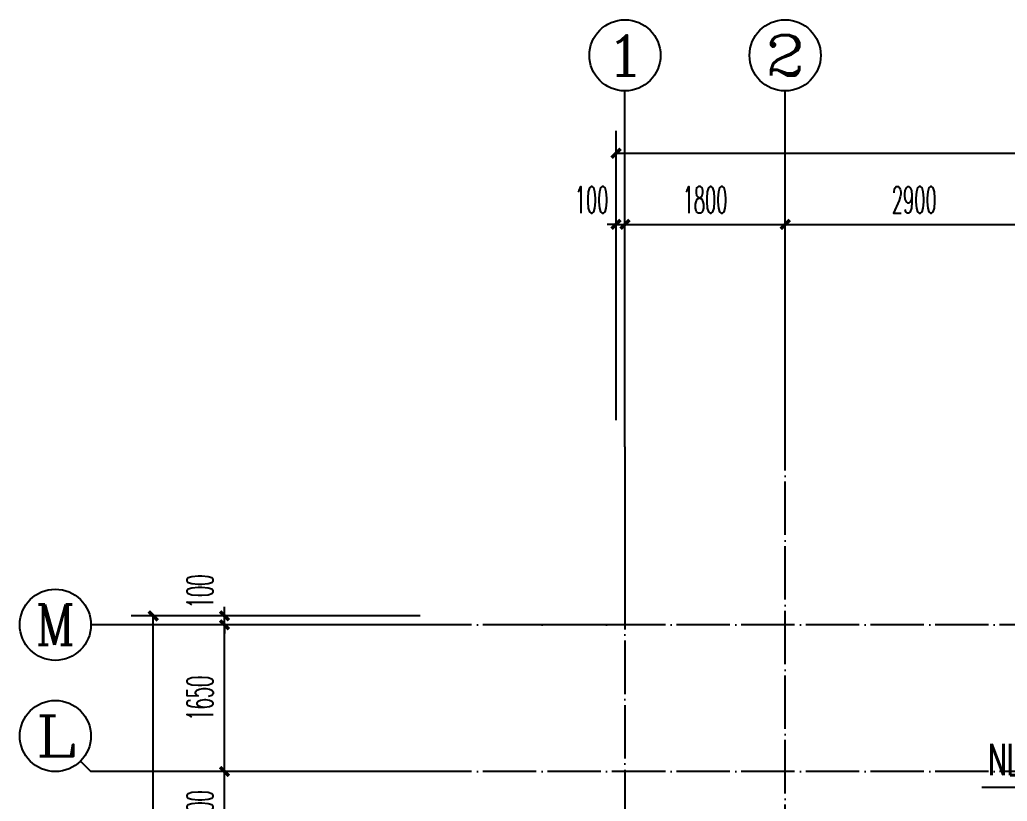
# Model space of a CAD drawing. Extents: x 27938 to 1507990, y 110129 to 923079.
# Drawn here: x 821117 to 832212, y 374390 to 383174 of the extents above; entities that cross this region are included whole.
import ezdxf
from ezdxf.enums import TextEntityAlignment as Align

# ---------------------------------------------------------------- set-up
doc = ezdxf.new("R2010")
doc.units = 0
doc.header["$LTSCALE"] = 1000
doc.header["$MEASUREMENT"] = 0
doc.linetypes.add('DOTE', pattern=[2.42, 2, -0.2, 0.02, -0.2])
for name, color, linetype in [('AXIS', 3, 'Continuous'), ('AXIS_TEXT', 7, 'Continuous'), ('DIM_凝结', 150, 'Continuous'), ('DOTE', 1, 'Continuous')]:
    doc.layers.add(name, color=color, linetype=linetype)
doc.styles.add('_TCH_AXIS', font='COMPLEX', dxfattribs={"bigfont": 'GBCBIG'})
doc.styles.add('_TCH_DIM_T3', font='SIMPLEX.shx', dxfattribs={"width": 0.494118, "bigfont": 'GBCBIG.shx'})
doc.styles.add('_TWT_SERIAL', font='SIMPLEX', dxfattribs={"width": 0.8, "height": 3.5, "bigfont": 'HZTXT'})
doc.styles.add('COMPLEX', font='COMPLEX')
doc.dimstyles.new('_TCH_ARCH&&100', dxfattribs={"dimtxt": 297.5, "dimasz": 100, "dimexe": 250, "dimexo": 300, "dimgap": 126.25, "dimtad": 1, "dimdec": 0, "dimzin": 0, "dimdsep": 46, "dimtxsty": '_TCH_DIM_T3', "dimblk": 'ARCHTICK', "dimcen": 0.09, "dimclrt": 4, "dimazin": 2, "dimtfac": 1, "dimtdec": 0, "dimtix": 1, "dimtmove": 2, "dimatfit": 3, "dimfxl": 100, "dimtolj": 1, "dimtzin": 0, "dimarcsym": 0})

# ---------------------------------------------------------------- blocks, each defined once
blk = doc.blocks.new('GDGDGDSDA')
at = {"layer": 'DOTE', "color": 0, "linetype": 'DOTE', "ltscale": 0.3}
for p, q in [((419335, 376108), (419335, 359558)), ((421135, 367858), (421135, 376108)), ((471335, 374108), (417335, 374108)), ((471335, 372458), (417335, 372458))]:
    blk.add_line(p, q, dxfattribs=at)
blk = doc.blocks.new('_ArchTick')
at = {"color": 0, "linetype": 'ByBlock', "const_width": 0.4}
blk.add_lwpolyline([(-0.5, -0.5), (0.5, 0.5)], dxfattribs=at)
blk = doc.blocks.new('*D1064')
at = {"layer": 'AXIS', "color": 0, "lineweight": -2}
for p, q in [((825617, 374724), (823167, 374724)), ((823417, 373924), (823417, 374724)), ((825617, 373924), (823167, 373924))]:
    blk.add_line(p, q, dxfattribs=at)
at = {"layer": 'Defpoints', "color": 0}
for p in [(823417, 374724), (825917, 374724), (825917, 373924)]:
    blk.add_point(p, dxfattribs=at)
at = {"layer": 'AXIS', "color": 0, "lineweight": -2, "xscale": 100, "yscale": 100, "zscale": 100}
for p, rotation in [((823417, 374724), 90), ((823417, 373924), 270)]:
    blk.add_blockref('_ArchTick', p, dxfattribs=dict(at, rotation=rotation))
at = {"layer": 'AXIS', "color": 4, "insert": (823142, 374324), "char_height": 297.5, "attachment_point": 5, "rotation": 90, "style": '_TCH_DIM_T3'}
blk.add_mtext('\\A1;800', dxfattribs=at)
blk = doc.blocks.new('*D1065')
at = {"layer": 'AXIS', "color": 0, "lineweight": -2}
for p, q in [((825617, 376374), (823167, 376374)), ((823417, 374724), (823417, 376374)), ((825617, 374724), (823167, 374724))]:
    blk.add_line(p, q, dxfattribs=at)
at = {"layer": 'Defpoints', "color": 0}
for p in [(823417, 376374), (825917, 376374), (825917, 374724)]:
    blk.add_point(p, dxfattribs=at)
at = {"layer": 'AXIS', "color": 0, "lineweight": -2, "xscale": 100, "yscale": 100, "zscale": 100}
for p, rotation in [((823417, 376374), 90), ((823417, 374724), 270)]:
    blk.add_blockref('_ArchTick', p, dxfattribs=dict(at, rotation=rotation))
at = {"layer": 'AXIS', "color": 4, "insert": (823142, 375549), "char_height": 297.5, "attachment_point": 5, "rotation": 90, "style": '_TCH_DIM_T3'}
blk.add_mtext('\\A1;1650', dxfattribs=at)
blk = doc.blocks.new('*D1066')
at = {"layer": 'AXIS', "color": 0, "lineweight": -2}
for p, q in [((823417, 376474), (823417, 376574)), ((825617, 376474), (823167, 376474)), ((825617, 376374), (823167, 376374)), ((823417, 376374), (823417, 376474)), ((823417, 376374), (823417, 376274))]:
    blk.add_line(p, q, dxfattribs=at)
at = {"layer": 'Defpoints', "color": 0}
for p in [(823417, 376474), (825917, 376474), (825917, 376374)]:
    blk.add_point(p, dxfattribs=at)
at = {"layer": 'AXIS', "color": 0, "lineweight": -2, "xscale": 100, "yscale": 100, "zscale": 100}
for p, rotation in [((823417, 376474), 270), ((823417, 376374), 90)]:
    blk.add_blockref('_ArchTick', p, dxfattribs=dict(at, rotation=rotation))
at = {"layer": 'AXIS', "color": 4, "insert": (823142, 376749), "char_height": 297.5, "attachment_point": 5, "rotation": 90, "style": '_TCH_DIM_T3'}
blk.add_mtext('\\A1;100', dxfattribs=at)
blk = doc.blocks.new('*D1067')
at = {"layer": 'AXIS', "color": 0, "lineweight": -2}
for p, q in [((825617, 376474), (822367, 376474)), ((822617, 363574), (822617, 376474)), ((825617, 363574), (822367, 363574))]:
    blk.add_line(p, q, dxfattribs=at)
at = {"layer": 'Defpoints', "color": 0}
for p in [(822617, 376474), (825917, 376474), (825917, 363574)]:
    blk.add_point(p, dxfattribs=at)
at = {"layer": 'AXIS', "color": 0, "lineweight": -2, "xscale": 100, "yscale": 100, "zscale": 100}
for p, rotation in [((822617, 376474), 90), ((822617, 363574), 270)]:
    blk.add_blockref('_ArchTick', p, dxfattribs=dict(at, rotation=rotation))
at = {"layer": 'AXIS', "color": 4, "insert": (822342, 370024), "char_height": 297.5, "attachment_point": 5, "rotation": 90, "style": '_TCH_DIM_T3'}
blk.add_mtext('\\A1;12900', dxfattribs=at)
blk = doc.blocks.new('*D1084')
at = {"layer": 'AXIS', "color": 0, "lineweight": -2}
for p, q in [((827817, 378674), (827817, 381124)), ((827917, 378674), (827917, 381124)), ((827817, 380874), (827717, 380874)), ((827817, 380874), (827917, 380874)), ((827917, 380874), (828017, 380874))]:
    blk.add_line(p, q, dxfattribs=at)
at = {"layer": 'Defpoints', "color": 0}
for p in [(827917, 380874), (827817, 378374), (827917, 378374)]:
    blk.add_point(p, dxfattribs=at)
at = {"layer": 'AXIS', "color": 0, "lineweight": -2, "xscale": 100, "yscale": 100, "zscale": 100}
blk.add_blockref('_ArchTick', (827817, 380874), dxfattribs=at)
at = {"layer": 'AXIS', "color": 0, "lineweight": -2, "xscale": 100, "yscale": 100, "zscale": 100, "rotation": 180}
blk.add_blockref('_ArchTick', (827917, 380874), dxfattribs=at)
at = {"layer": 'AXIS', "color": 4, "insert": (827542, 381149), "char_height": 297.5, "attachment_point": 5, "style": '_TCH_DIM_T3'}
blk.add_mtext('\\A1;100', dxfattribs=at)
blk = doc.blocks.new('*D1085')
at = {"layer": 'AXIS', "color": 0, "lineweight": -2}
for p, q in [((827917, 378674), (827917, 381124)), ((829717, 378674), (829717, 381124)), ((827917, 380874), (829717, 380874))]:
    blk.add_line(p, q, dxfattribs=at)
at = {"layer": 'Defpoints', "color": 0}
for p in [(829717, 380874), (827917, 378374), (829717, 378374)]:
    blk.add_point(p, dxfattribs=at)
at = {"layer": 'AXIS', "color": 0, "lineweight": -2, "xscale": 100, "yscale": 100, "zscale": 100, "rotation": 180}
blk.add_blockref('_ArchTick', (827917, 380874), dxfattribs=at)
at = {"layer": 'AXIS', "color": 0, "lineweight": -2, "xscale": 100, "yscale": 100, "zscale": 100}
blk.add_blockref('_ArchTick', (829717, 380874), dxfattribs=at)
at = {"layer": 'AXIS', "color": 4, "insert": (828817, 381149), "char_height": 297.5, "attachment_point": 5, "style": '_TCH_DIM_T3'}
blk.add_mtext('\\A1;1800', dxfattribs=at)
blk = doc.blocks.new('*D1086')
at = {"layer": 'AXIS', "color": 0, "lineweight": -2}
for p, q in [((829717, 378674), (829717, 381124)), ((832617, 378674), (832617, 381124)), ((829717, 380874), (832617, 380874))]:
    blk.add_line(p, q, dxfattribs=at)
at = {"layer": 'Defpoints', "color": 0}
for p in [(832617, 380874), (829717, 378374), (832617, 378374)]:
    blk.add_point(p, dxfattribs=at)
at = {"layer": 'AXIS', "color": 0, "lineweight": -2, "xscale": 100, "yscale": 100, "zscale": 100, "rotation": 180}
blk.add_blockref('_ArchTick', (829717, 380874), dxfattribs=at)
at = {"layer": 'AXIS', "color": 0, "lineweight": -2, "xscale": 100, "yscale": 100, "zscale": 100}
blk.add_blockref('_ArchTick', (832617, 380874), dxfattribs=at)
at = {"layer": 'AXIS', "color": 4, "insert": (831167, 381149), "char_height": 297.5, "attachment_point": 5, "style": '_TCH_DIM_T3'}
blk.add_mtext('\\A1;2900', dxfattribs=at)
blk = doc.blocks.new('*D1096')
at = {"layer": 'AXIS', "color": 0, "lineweight": -2}
for p, q in [((827817, 378674), (827817, 381924)), ((878017, 378674), (878017, 381924)), ((827817, 381674), (878017, 381674))]:
    blk.add_line(p, q, dxfattribs=at)
at = {"layer": 'Defpoints', "color": 0}
for p in [(878017, 381674), (827817, 378374), (878017, 378374)]:
    blk.add_point(p, dxfattribs=at)
at = {"layer": 'AXIS', "color": 0, "lineweight": -2, "xscale": 100, "yscale": 100, "zscale": 100, "rotation": 180}
blk.add_blockref('_ArchTick', (827817, 381674), dxfattribs=at)
at = {"layer": 'AXIS', "color": 0, "lineweight": -2, "xscale": 100, "yscale": 100, "zscale": 100}
blk.add_blockref('_ArchTick', (878017, 381674), dxfattribs=at)
at = {"layer": 'AXIS', "color": 4, "insert": (852917, 381949), "char_height": 297.5, "attachment_point": 5, "style": '_TCH_DIM_T3'}
blk.add_mtext('\\A1;50200', dxfattribs=at)
blk = doc.blocks.new('_AXISO')
at = {"color": 0}
blk.add_circle((0, 0), 0.5, dxfattribs=at)
at = {"layer": 'AXIS_TEXT', "color": 0, "style": 'COMPLEX', "width": 1.041667}
blk.add_attdef('A', text='', height=0.56, dxfattribs=at).set_placement((-0.25, -0.28), (0.25, -0.28), align=Align.FIT)

msp = doc.modelspace()

# ---------------------------------------------------------------- linework, layer by layer
msp.add_lwpolyline([(827916.6, 377868.6), (827916.6, 376373.7), (826619.1, 376373.7)])
at = {"layer": 'AXIS', "color": 8}
for p, q in [((827916.6, 378373.7), (827916.6, 382373.7)), ((829716.6, 378373.7), (829716.6, 382373.7)), ((825916.6, 376373.7), (821916.6, 376373.7)), ((821799.4, 374840.9), (821916.6, 374723.7)), ((825916.6, 374723.7), (821916.6, 374723.7))]:
    msp.add_line(p, q, dxfattribs=at)
at = {"layer": 'DIM_凝结'}
msp.add_line((832866.6, 374544.2), (831926, 374544.2), dxfattribs=at)

# ---------------------------------------------------------------- block references
at = {"layer": 'AXIS', "color": 8}
ref = msp.add_blockref('_AXISO', (827916.6, 382773.7), dxfattribs=dict(at, xscale=800, yscale=800, zscale=800))
ref.add_attrib('A', '1', dxfattribs={"layer": 'AXIS_TEXT', "color": 8, "ltscale": 0.5, "height": 452.5, "style": '_TCH_AXIS', "width": 2.333333}).set_placement((827690.3, 382547.5), (828142.9, 382547.5), align=Align.FIT)
ref = msp.add_blockref('_AXISO', (829716.6, 382773.7), dxfattribs=dict(at, xscale=800, yscale=800, zscale=800))
ref.add_attrib('A', '2', dxfattribs={"layer": 'AXIS_TEXT', "color": 8, "ltscale": 0.5, "height": 452.5, "style": '_TCH_AXIS', "width": 1.5}).set_placement((829490.3, 382547.5), (829942.9, 382547.5), align=Align.FIT)
ref = msp.add_blockref('_AXISO', (821516.6, 376373.7), dxfattribs=dict(at, xscale=800, yscale=800, zscale=800))
ref.add_attrib('A', 'M', dxfattribs={"layer": 'AXIS_TEXT', "color": 8, "ltscale": 0.5, "height": 452.5, "style": '_TCH_AXIS'}).set_placement((821290.3, 376147.5), (821742.9, 376147.5), align=Align.FIT)
ref = msp.add_blockref('_AXISO', (821516.6, 375123.7), dxfattribs=dict(at, xscale=800, yscale=800, zscale=800))
ref.add_attrib('A', 'L', dxfattribs={"layer": 'AXIS_TEXT', "color": 8, "ltscale": 0.5, "height": 452.5, "style": '_TCH_AXIS', "width": 1.4}).set_placement((821290.3, 374897.5), (821742.9, 374897.5), align=Align.FIT)
at = {"layer": 'DOTE', "color": 169}
msp.add_blockref('GDGDGDSDA', (408581.8, 2265.4), dxfattribs=at)

# ---------------------------------------------------------------- texts
at = {"layer": 'DIM_凝结', "color": 7, "style": '_TWT_SERIAL', "width": 0.64}
msp.add_text('NL-1', height=350, dxfattribs=at).set_placement((831996, 374684.2))

# ---------------------------------------------------------------- dimensions: what is measured, and where the dimension line sits
at = {"layer": 'AXIS', "color": 8}
for p1, p2, distance, picture, middle in [((827816.6, 378373.7), (878016.6, 378373.7), 3300, '*D1096', (852916.6, 381948.7)), ((827916.6, 378373.7), (829716.6, 378373.7), 2500, '*D1085', (828816.6, 381148.7)), ((829716.6, 378373.7), (832616.6, 378373.7), 2500, '*D1086', (831166.6, 381148.7)), ((825916.6, 363573.7), (825916.6, 376473.7), 3300, '*D1067', (822341.6, 370023.7)), ((825916.6, 374723.7), (825916.6, 376373.7), 2500, '*D1065', (823141.6, 375548.7)), ((825916.6, 373923.7), (825916.6, 374723.7), 2500, '*D1064', (823141.6, 374323.7))]:
    dim = msp.add_aligned_dim(p1=p1, p2=p2, distance=distance, dimstyle='_TCH_ARCH&&100', dxfattribs=at)
    dim.commit()
    dim.dimension.update_dxf_attribs({"geometry": picture, "text_midpoint": middle})
for base, p1, p2, angle, picture, middle in [((827916.6, 380873.7), (827816.6, 378373.7), (827916.6, 378373.7), 0, '*D1084', (827541.6, 381148.7)), ((823416.6, 376473.7), (825916.6, 376373.7), (825916.6, 376473.7), 90, '*D1066', (823141.6, 376748.7))]:
    dim = msp.add_linear_dim(base=base, p1=p1, p2=p2, angle=angle, dimstyle='_TCH_ARCH&&100', dxfattribs=at)
    dim.commit()
    dim.dimension.update_dxf_attribs({"geometry": picture, "text_midpoint": middle, "dimtype": 129})

doc.saveas('drawing.dxf')
